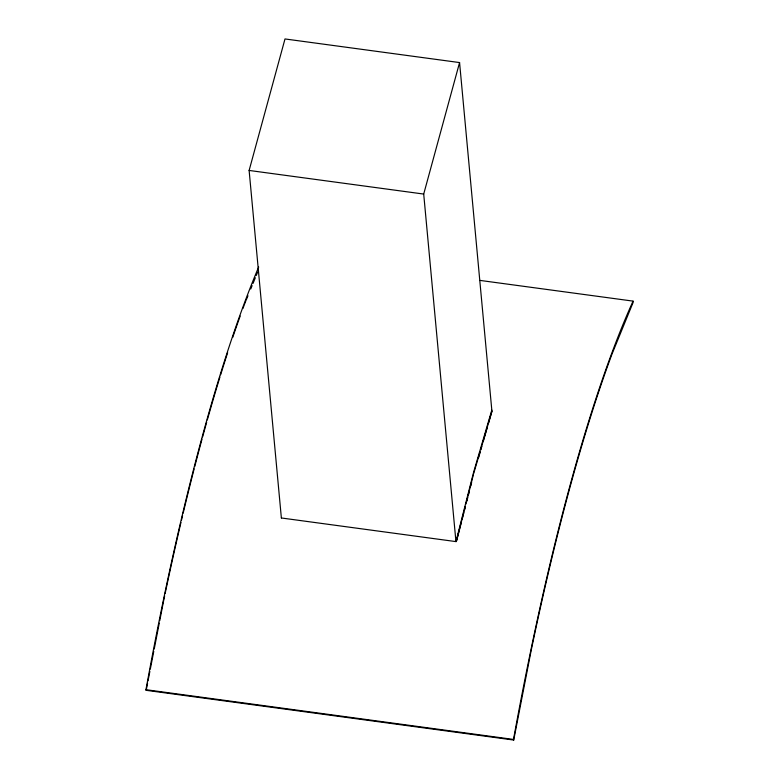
<?xml version="1.0" encoding="UTF-8"?>
<svg xmlns="http://www.w3.org/2000/svg" width="779" height="779" viewBox="0 0 779 779"><rect width="100%" height="100%" fill="white"/><g stroke="black" fill="none" stroke-linecap="round" stroke-linejoin="round"><path stroke-width="1.17" d="M480.01 280.411L633.045 301.113L633.015 302.69L612.031 353.997A734.548 128.535 -82.3 0 0 531.161 650.475L513.721 740.05L146.189 690.321L145.955 689.697A735.269 128.662 -82.3 0 1 258.686 267.022M146.189 690.321L147.562 683.241M148.02 680.885L149.86 671.44M150.318 669.083L153.765 651.38M154.223 649.024L159.276 623.064M159.744 620.707L163.629 600.745A734.548 128.535 -82.3 0 1 164.642 595.886M456.348 541.59L465.306 506.408M465.91 504.062L473.369 474.742M456.65 540.451L461.45 521.911M462.054 519.593L463.846 512.64M464.45 510.323L465.345 506.856M466.845 501.063L467.751 497.586M468.345 495.269L469.25 491.792M470.75 485.999L471.646 482.522M281.365 517.938L249.124 170.445L284.997 38.95L459.571 62.573L491.919 411.273L488.56 422.968M455.939 541.551L423.708 194.059L459.571 62.573M478.462 458.042L480.137 452.2M480.818 449.863L481.821 446.348M483.175 441.674L487.206 427.642M491.812 410.105L473.564 472.405L455.949 541.6L281.365 517.977M473.671 473.574L480.088 451.654M480.77 449.347L491.919 411.273M244.499 304.268L245.726 301.269M246.135 300.275L247.975 295.767M250.741 289.009L252.123 285.63M253.048 283.371L255.346 277.743M256.272 275.484L257.654 272.105M249.124 170.445L423.708 194.059M145.955 689.697L513.488 739.427L513.721 740.05M513.497 739.437A735.269 128.662 -82.3 0 1 633.045 301.171M165.148 593.462A734.548 128.535 -82.3 0 1 180.962 522.436M181.497 520.148A734.548 128.535 -82.3 0 1 182.578 515.581M183.162 513.137A734.548 128.535 -82.3 0 1 194.137 468.9M194.74 466.563A734.548 128.535 -82.3 0 1 202.004 439.132M202.618 436.902A734.548 128.535 -82.3 0 1 206.649 422.325M207.321 419.92A734.548 128.535 -82.3 0 1 219.941 377.055M220.623 374.835A734.548 128.535 -82.3 0 1 223.028 367.143M223.369 366.052A734.548 128.535 -82.3 0 1 227.653 352.712M232.736 337.404A734.548 128.535 -82.3 0 1 240.185 316.05M242.931 308.494A734.548 128.535 -82.3 0 1 244.109 305.319"/></g></svg>
